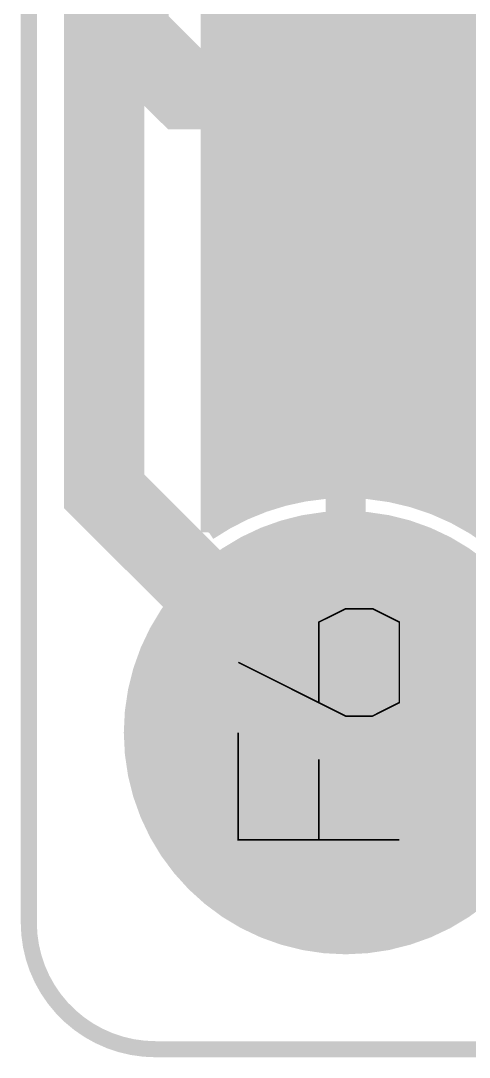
# Model space of a CAD drawing. Extents: x -5 to 208, y -5 to 206.
# Drawn here: x -5.13 to 1.95, y -5.13 to 11.24 of the extents above; entities that cross this region are included whole.
import ezdxf

# ---------------------------------------------------------------- set-up
doc = ezdxf.new("R2010")
doc.units = 0
doc.header["$MEASUREMENT"] = 0
doc.layers.get('0').update_dxf_attribs({"linetype": 'CONTINUOUS'})
for name, color, linetype in [('22-301-0_BOT', 7, 'CONTINUOUS'), ('22-301-0_DRD', 7, 'CONTINUOUS'), ('22-301-0_IN1', 1, 'CONTINUOUS'), ('22-301-0_IN2', 4, 'CONTINUOUS'), ('22-301-0_SMB', 3, 'CONTINUOUS'), ('22-301-0_SMT', 5, 'CONTINUOUS'), ('22-301-0_SST', 10, 'CONTINUOUS'), ('22-301-0_TOP', 14, 'CONTINUOUS'), ('THRUHOLE_TAP', 11, 'CONTINUOUS')]:
    doc.layers.add(name, color=color, linetype=linetype)

# ---------------------------------------------------------------- blocks, each defined once
blk = doc.blocks.new('ROUND_22')
at = {"const_width": 3.50012}
blk.add_lwpolyline([(-1.75006, 0, 1), (1.75006, 0, 1)], format="xyb", close=True, dxfattribs=at)
blk = doc.blocks.new('ROUND_11')
at = {"const_width": 0.65024}
blk.add_lwpolyline([(-0.32512, 0, 1), (0.32512, 0, 1)], format="xyb", close=True, dxfattribs=at)
blk = doc.blocks.new('ROUND_44')
at = {"const_width": 1.75006}
blk.add_lwpolyline([(-0.87503, 0, 1), (0.87503, 0, 1)], format="xyb", close=True, dxfattribs=at)
blk = doc.blocks.new('RECTANGLE_6')
blk.add_solid([(0.4826, 0.4064), (0.4826, -0.4064), (-0.4826, 0.4064), (-0.4826, -0.4064)])
blk = doc.blocks.new('RECTANGLE_15')
blk.add_solid([(1.0795, 1.3716), (1.0795, -1.3716), (-1.0795, 1.3716), (-1.0795, -1.3716)])
blk = doc.blocks.new('RECTANGLE_61')
blk.add_solid([(0.3175, 0.4445), (0.3175, -0.4445), (-0.3175, 0.4445), (-0.3175, -0.4445)])

msp = doc.modelspace()

# ---------------------------------------------------------------- linework, layer by layer
at = {"layer": '22-301-0_BOT', "const_width": 0.254}
for points in [[(-1.9304, 30.353), (-1.9304, 3.30708)], [(-1.7018, 30.353), (-1.7018, 3.429)], [(-1.4732, 30.353), (-1.4732, 3.53314)], [(-1.2446, 30.353), (-1.2446, 3.62204)], [(-1.016, 30.353), (-1.016, 3.69062)], [(-0.7874, 30.353), (-0.7874, 3.7465)], [(-0.5588, 30.353), (-0.5588, 3.78714)], [(-0.3302, 30.353), (-0.3302, 3.81508)], [(-0.1016, 30.353), (-0.1016, 3.82778)], [(0.127, 30.353), (0.127, 3.82778)], [(0.3556, 30.353), (0.3556, 3.81254)], [(0.5842, 30.353), (0.5842, 3.7846)], [(0.8128, 30.353), (0.8128, 3.74142)], [(1.0414, 30.353), (1.0414, 3.68554)], [(1.27, 30.353), (1.27, 3.61188)], [(1.4986, 30.353), (1.4986, 3.52298)], [(1.7272, 30.353), (1.7272, 3.4163)], [(1.9558, 30.353), (1.9558, 3.29184)], [(-2.159, 11.43), (-2.159, 3.1623)], [(25.908, 11.2776), (-2.159, 11.2776)], [(25.908, 11.049), (-2.159, 11.049)], [(25.908, 10.8204), (-2.159, 10.8204)], [(25.908, 10.5918), (-2.159, 10.5918)], [(25.908, 10.3632), (-2.159, 10.3632)], [(25.908, 10.1346), (-2.159, 10.1346)], [(25.908, 9.906), (-2.159, 9.906)], [(25.908, 9.6774), (-2.159, 9.6774)], [(25.908, 9.4488), (-2.159, 9.4488)], [(25.908, 9.2202), (-2.159, 9.2202)], [(25.908, 8.9916), (-2.159, 8.9916)], [(25.908, 8.763), (-2.159, 8.763)], [(25.908, 8.5344), (-2.159, 8.5344)], [(25.908, 8.3058), (-2.159, 8.3058)], [(25.908, 8.0772), (-2.159, 8.0772)], [(25.908, 7.8486), (-2.159, 7.8486)], [(25.908, 7.62), (-2.159, 7.62)], [(25.908, 7.3914), (-2.159, 7.3914)], [(25.908, 7.1628), (-2.159, 7.1628)], [(25.908, 6.9342), (-2.159, 6.9342)], [(25.908, 6.7056), (-2.159, 6.7056)], [(25.908, 6.477), (-2.159, 6.477)], [(25.908, 6.2484), (-2.159, 6.2484)], [(25.908, 6.0198), (-2.159, 6.0198)], [(25.908, 5.7912), (-2.159, 5.7912)], [(25.908, 5.5626), (-2.159, 5.5626)], [(25.908, 5.334), (-2.159, 5.334)], [(25.908, 5.1054), (-2.159, 5.1054)], [(25.908, 4.8768), (-2.159, 4.8768)], [(25.908, 4.6482), (-2.159, 4.6482)], [(25.908, 4.4196), (-2.159, 4.4196)], [(25.908, 4.191), (-2.159, 4.191)], [(25.908, 3.9624), (-2.159, 3.9624)], [(-0.8509, 3.7338), (-2.159, 3.7338)], [(25.908, 3.7338), (0.8509, 3.7338)], [(-1.54178, 3.5052), (-2.159, 3.5052)], [(25.908, 3.5052), (1.54178, 3.5052)], [(-1.9812, 3.2766), (-2.159, 3.2766)], [(25.908, 3.2766), (1.9812, 3.2766)]]:
    msp.add_lwpolyline(points, dxfattribs=at)
for points in [[(0, 3.83032, 0.1508902), (-2.15973, 3.16337)], [(2.31902, 3.048, 0.1640479), (0, 3.8299)]]:
    msp.add_lwpolyline(points, format="xyb", dxfattribs=at)
at = {"layer": '22-301-0_DRD', "const_width": 0.254}
for points in [[(-4.99872, 204.29982), (-4.99872, -2.99974)], [(3.175, 10.16), (1.905, 10.16)], [(-1.27, 1.27), (-1.27, -1.27)], [(1.27, 1.27), (-1.27, 1.27)], [(1.27, 1.27), (-1.27, -1.27)], [(1.27, -1.27), (-1.27, 1.27)], [(1.27, -1.27), (1.27, 1.27)], [(-1.27, -1.27), (1.27, -1.27)], [(-2.99974, -4.99872), (94.99854, -4.99872)]]:
    msp.add_lwpolyline(points, dxfattribs=at)
msp.add_lwpolyline([(-4.99872, -2.99974, 0.4142136), (-2.99974, -4.99872)], format="xyb", dxfattribs=at)
at = {"layer": '22-301-0_IN1'}
for points, const_width in [([(0, 0), (-3.81, 3.81), (-3.81, 197.49008), (0, 201.30008)], 1.27), ([(-1.9304, 30.48), (-1.9304, 9.5504)], 0.254), ([(-1.7018, 30.48), (-1.7018, 9.3218)], 0.254), ([(-1.4732, 30.48), (-1.4732, 9.0932)], 0.254), ([(-1.2446, 30.48), (-1.2446, 8.8646)], 0.254), ([(-1.016, 30.48), (-1.016, 8.636)], 0.254), ([(-0.7874, 30.48), (-0.7874, 8.4074)], 0.254), ([(-0.5588, 30.48), (-0.5588, 8.1788)], 0.254), ([(-0.3302, 30.48), (-0.3302, 7.9502)], 0.254), ([(-0.1016, 30.48), (-0.1016, 7.7216)], 0.254), ([(0.127, 30.48), (0.127, 7.493)], 0.254), ([(0.3556, 30.48), (0.3556, 7.2644)], 0.254), ([(0.5842, 30.48), (0.5842, 7.0358)], 0.254), ([(0.8128, 30.48), (0.8128, 6.8072)], 0.254), ([(1.0414, 30.48), (1.0414, 6.5786)], 0.254), ([(1.27, 30.48), (1.27, 6.35)], 0.254), ([(1.4986, 30.48), (1.4986, 6.1214)], 0.254), ([(1.7272, 30.48), (1.7272, 5.8928)], 0.254), ([(1.9558, 30.48), (1.9558, 5.6642)], 0.254), ([(-2.159, 11.43), (-2.159, 9.779)], 0.254), ([(25.908, 11.2268), (-2.159, 11.2268)], 0.254), ([(25.908, 10.9982), (-2.159, 10.9982)], 0.254), ([(25.908, 10.7696), (-2.159, 10.7696)], 0.254), ([(25.908, 10.541), (-2.159, 10.541)], 0.254), ([(25.908, 10.3124), (-2.159, 10.3124)], 0.254), ([(25.908, 10.0838), (-2.159, 10.0838)], 0.254), ([(25.908, 9.8552), (-2.159, 9.8552)], 0.254), ([(-2.159, 9.779), (5.08, 2.54)], 0.254), ([(25.908, 9.6266), (-2.0066, 9.6266)], 0.254), ([(25.908, 9.398), (-1.778, 9.398)], 0.254), ([(25.908, 9.1694), (-1.5494, 9.1694)], 0.254), ([(25.908, 8.9408), (-1.3208, 8.9408)], 0.254), ([(25.908, 8.7122), (-1.0922, 8.7122)], 0.254), ([(25.908, 8.4836), (-0.8636, 8.4836)], 0.254), ([(25.908, 8.255), (-0.635, 8.255)], 0.254), ([(25.908, 8.0264), (-0.4064, 8.0264)], 0.254), ([(25.908, 7.7978), (-0.1778, 7.7978)], 0.254), ([(25.908, 7.5692), (0.0508, 7.5692)], 0.254), ([(25.908, 7.3406), (0.2794, 7.3406)], 0.254), ([(25.908, 7.112), (0.508, 7.112)], 0.254), ([(25.908, 6.8834), (0.7366, 6.8834)], 0.254), ([(25.908, 6.6548), (0.9652, 6.6548)], 0.254), ([(25.908, 6.4262), (1.1938, 6.4262)], 0.254), ([(25.908, 6.1976), (1.4224, 6.1976)], 0.254), ([(25.908, 5.969), (1.651, 5.969)], 0.254), ([(25.908, 5.7404), (1.8796, 5.7404)], 0.254)]:
    msp.add_lwpolyline(points, dxfattribs=dict(at, const_width=const_width))
at = {"layer": '22-301-0_SMB', "const_width": 2.54}
msp.add_lwpolyline([(1.27, 28.575), (1.27, 6.477), (2.54, 5.207), (23.622, 5.207)], dxfattribs=at)
at = {"layer": '22-301-0_SST'}
for points, const_width in [([(7.27456, 9.61644), (2.921, 9.61898), (1.2827, 9.61898), (1.2827, 5.62102), (8.4074, 5.6134), (8.8646, 6.0706), (8.8646, 9.271), (8.4328, 9.6266), (7.27456, 9.61644)], 0.1524), ([(-0.31242, 9.10336), (-0.48006, 9.16432), (-0.48006, 9.51992), (-0.31242, 9.57834), (0.36576, 9.57834), (0.5334, 9.51992), (0.5334, 9.16432), (0.36576, 9.10336)], 0.1524), ([(-0.31242, 8.74014), (-0.48006, 8.62076), (-0.48006, 8.38454), (-0.31242, 8.26516), (-0.14224, 8.26516), (0.19558, 8.50392), (0.5334, 8.26516), (0.5334, 8.74014)], 0.1524), ([(-0.8255, 7.8105), (-0.8255, 4.8895), (0.8128, 4.8895), (0.8128, 7.8105), (-0.8255, 7.8105)], 0.1524), ([(-0.42418, 0.47498), (-0.42418, 1.74498), (0, 1.9558), (0.42418, 1.9558), (0.84582, 1.74498), (0.84582, 0.47498), (0.42418, 0.26162), (0, 0.26162), (-1.69418, 1.10998)], 0.0254), ([(0.84582, -1.69418), (-1.69418, -1.69418), (-1.69418, 0)], 0.0254), ([(-0.42418, -0.42418), (-0.42418, -1.69418)], 0.0254)]:
    msp.add_lwpolyline(points, dxfattribs=dict(at, const_width=const_width))
at = {"layer": '22-301-0_TOP'}
for points, const_width in [([(0, 10.16), (-2.54, 10.16), (-3.429, 11.049), (-3.429, 54.483), (-1.778, 54.483)], 1.27), ([(0, 9.3472), (0, 9.7282)], 0.635), ([(0, 8.89), (0, 7.0612)], 0.635), ([(2.8702, 7.62), (2.3114, 7.0612), (0, 7.0612)], 0.635), ([(0, 5.6388), (0, 0)], 0.635), ([(0, 0), (1.5748, -1.5748)], 0.3048), ([(1.5748, -1.5748), (6.985, -1.5748)], 1.27)]:
    msp.add_lwpolyline(points, dxfattribs=dict(at, const_width=const_width))

# ---------------------------------------------------------------- block references
at = {"layer": '22-301-0_BOT'}
for name, p in [('ROUND_11', (2.54, 10.16)), ('ROUND_22', (0, 0))]:
    msp.add_blockref(name, p, dxfattribs=at)
at = {"layer": '22-301-0_IN1'}
for name, p in [('ROUND_11', (2.54, 10.16)), ('ROUND_44', (0, 0))]:
    msp.add_blockref(name, p, dxfattribs=at)
at = {"layer": '22-301-0_IN2'}
for name, p in [('ROUND_11', (2.54, 10.16)), ('ROUND_44', (0, 0))]:
    msp.add_blockref(name, p, dxfattribs=at)
at = {"layer": '22-301-0_SMB'}
msp.add_blockref('ROUND_22', (0, 0), dxfattribs=at)
at = {"layer": '22-301-0_SMT'}
for name, p in [('RECTANGLE_15', (2.8702, 7.62)), ('RECTANGLE_6', (0, 7.0612)), ('RECTANGLE_6', (0, 5.6388)), ('ROUND_22', (0, 0))]:
    msp.add_blockref(name, p, dxfattribs=at)
at = {"layer": '22-301-0_TOP'}
for name, p in [('ROUND_11', (2.54, 10.16)), ('RECTANGLE_61', (0, 10.16)), ('RECTANGLE_61', (0, 8.89)), ('RECTANGLE_15', (2.8702, 7.62)), ('RECTANGLE_6', (0, 7.0612)), ('RECTANGLE_6', (0, 5.6388)), ('ROUND_22', (0, 0))]:
    msp.add_blockref(name, p, dxfattribs=at)
at = {"layer": 'THRUHOLE_TAP'}
msp.add_blockref('ROUND_44', (0, 0), dxfattribs=at)

doc.saveas('drawing.dxf')
